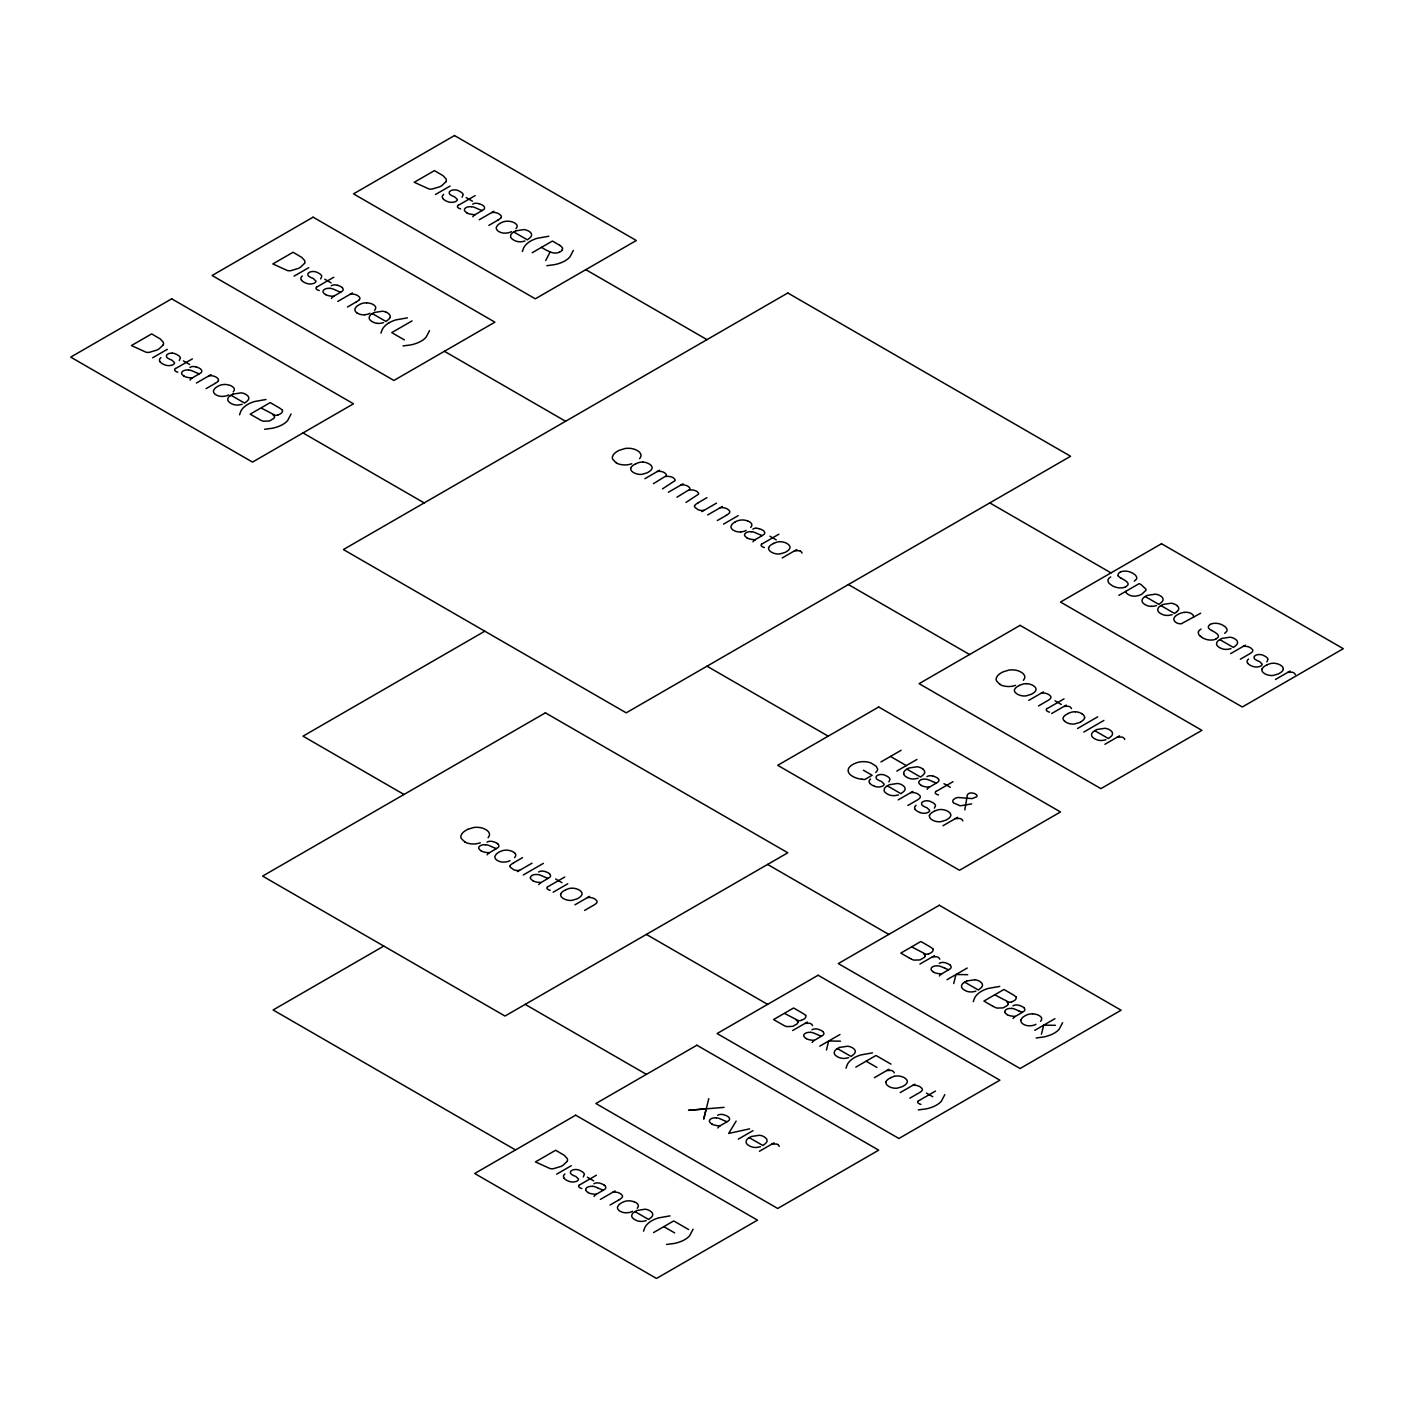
<?xml version="1.0" encoding="UTF-8"?>
<svg xmlns="http://www.w3.org/2000/svg" width="1414" height="1414" viewBox="0 0 1414 1414"><rect width="100%" height="100%" fill="white"/><g stroke="black" fill="none" stroke-linecap="round" stroke-linejoin="round"><path stroke-width="1.5" d="M1020.855 1020.042L1022.216 1017.833A18.789 10.852 0 0 1 1025.238 1015.694A12.85 7.406 0 0 1 1029.586 1014.068L1032.556 1013.82M964.843 809.869L967.353 794.774A7.689 4.436 0 0 1 968.908 793.466L969.244 793.307A2.987 1.732 0 0 1 970.411 792.989L972.355 793.024A6.999 4.048 0 0 1 975.625 794.102L976.721 795.022A3.694 2.121 0 0 1 976.986 795.764L976.968 796.029A4.366 2.528 0 0 1 976.667 796.771L972.143 798.61L957.914 797.478A7.07 4.083 0 0 0 955.493 798.185L953.443 799.617A5.939 3.429 0 0 0 952.842 800.819L952.877 801.703A8.166 4.719 0 0 0 953.478 802.887L960.177 805.803L971.665 803.912M239.532 414.797L240.893 411.032A28.333 16.367 0 0 1 247.857 404.316A26.778 15.466 0 0 1 254.644 401.505L266.009 399.508M380.932 333.156L382.293 329.391A28.333 16.367 0 0 1 389.257 322.675M522.332 251.533L523.693 247.768A28.333 16.367 0 0 1 530.657 241.034A26.778 15.466 0 0 1 537.444 238.241L548.809 236.244M643.529 1231.17L644.89 1227.405A28.333 16.367 0 0 1 651.854 1220.689A26.778 15.466 0 0 1 658.659 1217.878L670.006 1215.881M845.996 1068.171L847.357 1064.406A28.333 16.367 0 0 1 854.321 1057.672A26.778 15.466 0 0 1 861.126 1054.879L872.491 1052.882M973.256 1001.695L974.617 997.931A28.333 16.367 0 0 1 981.581 991.196A26.778 15.466 0 0 1 988.386 988.404L999.751 986.406M708.785 1098.607L703.712 1119.128L706.222 1108.823L688.547 1110.308L724.056 1107.374M826.448 1050.036L828.692 1040.987L840.464 1041.164M953.708 983.561L955.952 974.511L967.724 974.688M1041.446 1034.2L1043.691 1025.15L1055.445 1025.327M291.09 413.984L287.643 420.559A26.778 15.466 0 0 1 282.765 424.465A28.086 16.226 0 0 1 272.372 428.248L264.612 429.273M429.538 330.646L426.091 337.204A26.778 15.466 0 0 1 421.195 341.127A28.086 16.226 0 0 1 410.802 344.91L403.061 345.935M573.342 250.402L569.895 256.959A26.778 15.466 0 0 1 564.999 260.865A28.086 16.226 0 0 1 554.606 264.648L546.865 265.691M693.072 1229.19L689.625 1235.748A26.778 15.466 0 0 1 684.747 1239.671A28.086 16.226 0 0 1 674.354 1243.436L666.595 1244.479M944.817 1094.63L941.371 1101.206A26.778 15.466 0 0 1 936.475 1105.112A28.086 16.226 0 0 1 926.082 1108.894L918.34 1109.919M1062.603 1022.693L1059.157 1029.251A26.778 15.466 0 0 1 1054.261 1033.157A28.086 16.226 0 0 1 1043.868 1036.939L1036.126 1037.982M550.099 252.028L545.716 260.512M736.146 1121.09L728.67 1133.427L749.597 1128.867M179.278 360.517L180.391 357.936A7.901 4.56 0 0 0 179.207 356.134A12.532 7.229 0 0 0 177.227 354.79A15.13 8.731 0 0 0 174.505 353.553A5.267 3.04 0 0 0 172.667 353.2L172.261 353.164M320.678 278.894L321.791 276.296A7.901 4.56 0 0 0 320.607 274.493A12.532 7.229 0 0 0 318.627 273.149A15.13 8.731 0 0 0 315.905 271.912A5.267 3.04 0 0 0 314.067 271.559L313.661 271.523A6.84 3.959 0 0 0 312.388 271.541L311.575 271.629A4.737 2.74 0 0 0 309.843 272.107L308.429 272.973A3.853 2.227 0 0 0 307.969 273.627L307.863 274.829A5.974 3.447 0 0 0 308.853 276.349L311.221 277.692A12.249 7.07 0 0 1 313.36 278.576L315.888 281.033A3.429 1.98 0 0 1 315.693 281.934A5.497 3.164 0 0 1 313.802 283.383L311.345 283.931A8.077 4.666 0 0 1 309.79 283.967A6.787 3.924 0 0 1 307.28 283.595L306.325 283.277A13.168 7.6 0 0 1 301.394 280.149M462.078 197.253L463.191 194.655A7.901 4.56 0 0 0 462.007 192.852A12.532 7.229 0 0 0 460.027 191.526A15.13 8.731 0 0 0 457.305 190.271A5.267 3.04 0 0 0 455.467 189.918L455.061 189.9A6.84 3.959 0 0 0 453.788 189.9L452.975 189.989A4.737 2.74 0 0 0 451.243 190.466L449.829 191.332A3.853 2.227 0 0 0 449.369 191.986L449.263 193.188A5.974 3.447 0 0 0 450.253 194.708L452.621 196.069A12.249 7.07 0 0 1 454.76 196.935L457.288 199.392A3.429 1.98 0 0 1 457.093 200.293A5.497 3.164 0 0 1 455.202 201.76L452.745 202.308A8.077 4.666 0 0 1 451.19 202.343A6.787 3.924 0 0 1 448.68 201.955L447.725 201.654A13.168 7.6 0 0 1 442.794 198.526M583.275 1176.89L584.389 1174.309A7.901 4.56 0 0 0 583.204 1172.489A12.532 7.229 0 0 0 581.225 1171.163A15.13 8.731 0 0 0 578.52 1169.908A5.267 3.04 0 0 0 576.665 1169.555L576.258 1169.537A6.84 3.959 0 0 0 574.985 1169.537L574.172 1169.625A4.737 2.74 0 0 0 572.44 1170.103L571.026 1170.986A3.853 2.227 0 0 0 570.567 1171.623L570.478 1172.825A5.974 3.447 0 0 0 571.45 1174.345L573.819 1175.706A12.249 7.07 0 0 1 575.958 1176.572L578.485 1179.029A3.429 1.98 0 0 1 578.291 1179.93A5.497 3.164 0 0 1 576.399 1181.397L573.943 1181.945A8.077 4.666 0 0 1 572.387 1181.98A6.787 3.924 0 0 1 569.877 1181.591L568.923 1181.291A13.168 7.6 0 0 1 563.992 1178.162M888.911 781.889L890.025 779.308A7.901 4.56 0 0 0 888.84 777.488A12.532 7.229 0 0 0 886.861 776.162A15.13 8.731 0 0 0 884.139 774.925A5.267 3.04 0 0 0 882.301 774.572L881.894 774.536A6.84 3.959 0 0 0 880.622 774.536L879.808 774.625A4.737 2.74 0 0 0 878.076 775.102L876.662 775.986A3.853 2.227 0 0 0 876.203 776.622L876.114 777.824A5.974 3.447 0 0 0 877.087 779.344L879.455 780.705A12.249 7.07 0 0 1 881.594 781.571L884.121 784.028A3.429 1.98 0 0 1 883.927 784.929A5.497 3.164 0 0 1 882.036 786.396L879.579 786.944A8.077 4.666 0 0 1 878.023 786.979A6.787 3.924 0 0 1 875.513 786.591L874.559 786.29M934.424 808.172L935.538 805.573A7.901 4.56 0 0 0 934.354 803.771A12.532 7.229 0 0 0 932.374 802.427A15.13 8.731 0 0 0 929.652 801.19A5.267 3.04 0 0 0 927.814 800.837L927.407 800.819A6.84 3.959 0 0 0 926.135 800.819L925.322 800.907A4.737 2.74 0 0 0 923.589 801.385L922.175 802.251A3.853 2.227 0 0 0 921.716 802.905L921.61 804.106A5.974 3.447 0 0 0 922.6 805.627L924.968 806.987A12.249 7.07 0 0 1 927.107 807.854L929.634 810.31A3.429 1.98 0 0 1 929.44 811.212A5.497 3.164 0 0 1 927.549 812.661L925.092 813.209A8.077 4.666 0 0 1 923.536 813.244A6.787 3.924 0 0 1 921.027 812.873L920.072 812.555M1266.891 661.911L1268.022 659.313A7.901 4.56 0 0 0 1266.82 657.51A12.532 7.229 0 0 0 1264.841 656.167A15.13 8.731 0 0 0 1262.136 654.929A5.267 3.04 0 0 0 1260.281 654.576L1259.874 654.558A6.84 3.959 0 0 0 1258.601 654.558L1257.788 654.647A4.737 2.74 0 0 0 1256.056 655.124L1254.66 655.99A3.853 2.227 0 0 0 1254.183 656.644L1254.094 657.846A5.974 3.447 0 0 0 1255.066 659.366L1257.453 660.727A12.249 7.07 0 0 1 1259.574 661.593L1262.101 664.05A3.429 1.98 0 0 1 1261.907 664.951A5.497 3.164 0 0 1 1260.015 666.418L1257.559 666.966A8.077 4.666 0 0 1 1256.021 667.001A6.787 3.924 0 0 1 1253.493 666.613L1252.557 666.312A13.168 7.6 0 0 1 1247.608 663.184M653.445 483.659L666.312 475.74A4.808 2.775 0 0 0 666.171 474.291L665.004 473.089A10.252 5.921 0 0 0 663.908 472.417L663.148 472.064A6.876 3.977 0 0 0 658.411 471.339L657.457 471.445M676.952 497.215L689.802 489.315A4.808 2.775 0 0 0 689.661 487.848L688.494 486.663A10.252 5.921 0 0 0 687.398 485.992L686.638 485.638A6.876 3.977 0 0 0 681.902 484.914L680.947 485.002M217.95 381.267L218.463 380.384A4.949 2.863 0 0 0 218.216 378.97L216.713 377.52A12.355 7.141 0 0 0 215.653 376.902L214.857 376.531A7.424 4.295 0 0 0 209.944 375.717L208.936 375.806M359.35 299.627L359.863 298.761A4.949 2.863 0 0 0 359.616 297.329L358.113 295.88A12.355 7.141 0 0 0 357.053 295.261L356.257 294.89A7.424 4.295 0 0 0 351.344 294.077L350.336 294.165M500.75 217.986L501.263 217.12A4.949 2.863 0 0 0 501.016 215.688L499.513 214.256A12.355 7.141 0 0 0 498.453 213.62L497.657 213.249A7.424 4.295 0 0 0 492.744 212.436L491.736 212.524M160.896 357.618L159.976 358.661A4.649 2.687 0 0 0 159.605 359.297L159.464 360.057A6.982 4.03 0 0 0 160.118 361.754M443.696 194.337L442.776 195.397A4.649 2.687 0 0 0 442.405 196.033L442.264 196.793A6.982 4.03 0 0 0 442.918 198.49M870.547 778.99L869.61 780.033A4.649 2.687 0 0 0 869.239 780.669L869.097 781.429A6.982 4.03 0 0 0 869.751 783.126M916.06 805.255L915.123 806.316A4.649 2.687 0 0 0 914.752 806.934L914.611 807.712A6.982 4.03 0 0 0 915.265 809.409M1248.527 658.995L1247.714 659.914A4.649 2.687 0 0 0 1247.219 660.692L1247.077 661.452A6.982 4.03 0 0 0 1247.731 663.148M302.296 275.977L301.376 277.02A4.649 2.687 0 0 0 301.005 277.657L300.864 278.417A6.982 4.03 0 0 0 301.518 280.113M564.911 1173.974L564.098 1174.893A4.649 2.687 0 0 0 563.603 1175.67L563.461 1176.43A6.982 4.03 0 0 0 564.115 1178.127M639.588 458.719C644.819 452.78 634.515 448.256 629.566 448.362A11.489 6.628 0 0 0 625.2 448.485L619.297 450.288A20.114 11.612 0 0 0 613.252 454.884L612.386 456.969A10.534 6.08 0 0 0 612.863 459.462L615.143 461.83A18.877 10.905 0 0 0 616.557 462.749M488.077 837.742C493.309 831.803 483.022 827.296 478.073 827.384A11.489 6.628 0 0 0 473.708 827.508L467.804 829.311M1023.383 680.311C1028.614 674.354 1018.327 669.847 1013.378 669.953A11.489 6.628 0 0 0 1008.995 670.059L1003.092 671.862A20.114 11.612 0 0 0 997.047 676.458L996.181 678.561A10.534 6.08 0 0 0 996.658 681.053L998.938 683.422A18.877 10.905 0 0 0 1000.37 684.341M875.743 772.504L877.157 770.807A6.946 4.012 0 0 0 877.387 770.365A8.431 4.861 0 0 0 877.599 768.969L876.044 766.123L871.201 763.118A13.044 7.53 0 0 0 865.456 761.722A12.09 6.982 0 0 0 858.369 762.27A23.119 13.345 0 0 0 856.849 762.676L856.23 762.888A10.322 5.956 0 0 0 855.717 763.083A26.159 15.112 0 0 0 853.649 764.037A15.89 9.173 0 0 0 848.524 768.615A13.451 7.759 0 0 0 850.503 774.872A28.174 16.261 0 0 0 852.359 776.162A13.044 7.53 0 0 0 854.392 777.258A30.154 17.41 0 0 0 856.566 778.107A16.137 9.315 0 0 0 861.78 779.202M1134.328 581.172L1136.237 579.351A5.161 2.987 0 0 0 1136.591 578.697A7.211 4.154 0 0 0 1136.644 577.283A10.64 6.133 0 0 0 1135.796 575.675A12.249 7.07 0 0 0 1134.876 574.65L1134.541 574.42A33.353 19.248 0 0 0 1133.604 573.784L1132.897 573.342A12.956 7.477 0 0 0 1128.284 571.468A9.05 5.232 0 0 0 1124.961 571.132A6.964 4.012 0 0 0 1120.012 572.228M1224.665 633.331L1226.574 631.51A5.161 2.987 0 0 0 1226.91 630.856A7.211 4.154 0 0 0 1226.981 629.442A10.64 6.133 0 0 0 1226.132 627.816A12.249 7.07 0 0 0 1225.196 626.809L1224.878 626.561A33.353 19.248 0 0 0 1223.941 625.942L1223.234 625.483A12.956 7.477 0 0 0 1218.621 623.627A9.05 5.232 0 0 0 1215.298 623.291A6.964 4.012 0 0 0 1210.349 624.369M228.573 394.913L227.106 395.637A5.267 3.04 0 0 1 226.187 395.902A15.36 8.855 0 0 1 223.306 396.344A7.512 4.33 0 0 1 217.544 395.549A13.857 8.007 0 0 1 215.299 394.382L214.168 393.233A10.358 5.974 0 0 1 213.479 390.653L214.857 388.443A18.789 10.852 0 0 1 217.88 386.305A12.85 7.406 0 0 1 222.228 384.661L225.197 384.414A13.486 7.777 0 0 1 229.969 385.35A9.739 5.621 0 0 1 233.593 387.683A5.833 3.376 0 0 1 234.335 389.186A8.997 5.196 0 0 1 234.052 390.582A15.254 8.802 0 0 1 233.186 391.89M369.973 313.272L368.506 313.996A5.267 3.04 0 0 1 367.587 314.279A15.36 8.855 0 0 1 364.706 314.721M511.373 231.631L509.906 232.356A5.267 3.04 0 0 1 508.987 232.638A15.36 8.855 0 0 1 506.106 233.08A7.512 4.33 0 0 1 500.344 232.285A13.857 8.007 0 0 1 498.099 231.101L496.968 229.952A10.358 5.974 0 0 1 496.279 227.371L497.657 225.162A18.789 10.852 0 0 1 500.68 223.023A12.85 7.406 0 0 1 505.028 221.397L507.997 221.15A13.486 7.777 0 0 1 512.769 222.086A9.739 5.621 0 0 1 516.393 224.419A5.833 3.376 0 0 1 517.135 225.922A8.997 5.196 0 0 1 516.852 227.3A15.254 8.802 0 0 1 515.986 228.626M746.079 530.409L744.612 531.134A5.267 3.04 0 0 1 743.693 531.417A15.36 8.855 0 0 1 740.812 531.858M509.977 860.596L508.51 861.32A5.267 3.04 0 0 1 507.591 861.603A15.36 8.855 0 0 1 504.71 862.045A7.512 4.33 0 0 1 498.948 861.25A13.857 8.007 0 0 1 496.703 860.066L495.572 858.917A10.358 5.974 0 0 1 494.882 856.336L496.261 854.127A18.789 10.852 0 0 1 499.283 851.988A12.85 7.406 0 0 1 503.631 850.362L506.601 850.097A13.486 7.777 0 0 1 511.373 851.051A9.739 5.621 0 0 1 514.996 853.367M632.571 1211.268L631.104 1211.992A5.267 3.04 0 0 1 630.184 1212.275A15.36 8.855 0 0 1 627.303 1212.717A7.512 4.33 0 0 1 621.559 1211.922A13.857 8.007 0 0 1 619.297 1210.737L618.165 1209.589A10.358 5.974 0 0 1 617.476 1207.026L618.855 1204.816A18.789 10.852 0 0 1 621.877 1202.66A12.85 7.406 0 0 1 626.225 1201.034L629.195 1200.786A13.486 7.777 0 0 1 633.967 1201.723M1035.932 1024.302L1034.465 1025.026A5.267 3.04 0 0 1 1033.546 1025.309A15.36 8.855 0 0 1 1030.665 1025.751A7.512 4.33 0 0 1 1024.903 1024.956A13.857 8.007 0 0 1 1022.658 1023.771L1021.527 1022.622A10.358 5.974 0 0 1 1020.837 1020.042M192.304 377.909L199.498 373.72A15.854 9.156 0 0 0 200.912 372.801A5.161 2.987 0 0 0 201.601 370.344L200.894 369.284A6.54 3.782 0 0 0 200.099 368.665L200.028 368.612A14.122 8.148 0 0 0 196.104 366.915M475.104 214.628L482.298 210.456M755.253 539.635L762.429 535.464A15.854 9.156 0 0 0 763.843 534.527A5.161 2.987 0 0 0 764.55 532.088L763.843 531.01A6.54 3.782 0 0 0 763.03 530.409L762.959 530.338A14.122 8.148 0 0 0 759.035 528.659M487.141 854.834A10.322 5.956 0 0 1 489.474 852.677L496.597 848.488A15.854 9.156 0 0 0 498.011 847.552A5.161 2.987 0 0 0 498.7 845.095L497.993 843.999M927.089 789.295A10.322 5.956 0 0 1 929.44 787.138L936.563 782.949A15.854 9.156 0 0 0 937.977 782.013A5.161 2.987 0 0 0 938.666 779.556M812.131 1042.454A10.322 5.956 0 0 1 814.464 1040.315L821.587 1036.109A15.854 9.156 0 0 0 823.001 1035.189A5.161 2.987 0 0 0 823.708 1032.733L823.001 1031.672M939.391 975.978A10.322 5.956 0 0 1 941.724 973.839L948.847 969.633A15.854 9.156 0 0 0 950.261 968.714A5.161 2.987 0 0 0 950.968 966.257L950.243 965.161M596.319 1194.264L603.495 1190.093M711.878 1124.165A12.832 7.406 0 0 0 719.973 1125.809L727.291 1121.62A15.854 9.156 0 0 0 728.705 1120.683A5.161 2.987 0 0 0 729.394 1118.227L728.687 1117.166A6.54 3.782 0 0 0 727.874 1116.547L727.803 1116.494A14.122 8.148 0 0 0 723.897 1114.815A5.744 3.323 0 0 0 720.787 1114.409A4.313 2.492 0 0 0 717.693 1115.31M1013.078 1018.54A10.322 5.956 0 0 1 1015.429 1016.383L1022.552 1012.194A15.854 9.156 0 0 0 1023.966 1011.257A5.161 2.987 0 0 0 1024.655 1008.801L1023.93 1007.687M538.769 884.634A10.322 5.956 0 0 1 541.102 882.495L548.243 878.288A15.854 9.156 0 0 0 549.657 877.369A5.161 2.987 0 0 0 550.346 874.913L549.622 873.817M1022.198 1012.406L1022.375 1012.3A32.222 18.612 0 0 1 1018.646 1010.78M152.659 357.795L167.294 349.346M294.059 276.154L308.694 267.706M435.459 194.513L450.094 186.065M175.619 368.541L192.392 358.873M317.019 286.918L333.792 277.232M458.419 205.277L475.192 195.592M196.387 383.053L211.04 374.586M337.787 301.412L352.44 292.963M479.187 219.771L493.839 211.322M206.073 388.638L215.087 383.441M347.473 306.997L356.487 301.801M488.873 225.374L497.887 220.16M412.022 320.907L391.749 332.608L404.369 339.908M532.212 252.717L552.414 241.052L559.697 245.311M644.872 478.71L659.56 470.226M662.494 488.873L675.026 480.636A4.737 2.74 0 0 0 674.991 479.611L673.912 478.268A9.81 5.674 0 0 0 672.569 477.419A7.176 4.154 0 0 0 668.398 476.377L665.853 476.483M668.362 492.266L683.05 483.782M685.984 502.43L698.534 494.193A4.737 2.74 0 0 0 698.498 493.168L697.402 491.842A9.81 5.674 0 0 0 696.077 490.994A7.176 4.154 0 0 0 691.888 489.951L689.36 490.057M697.915 502.889L706.982 497.657M484.808 631.192L303.003 736.164L403.997 794.474M701.874 511.603L716.509 503.154M707.654 514.961L722.307 506.495M717.34 520.546L726.354 515.35M723.526 524.117L738.161 515.65M762.111 543.895L778.884 534.209M782.172 557.964L796.807 549.516M513.459 862.894L522.526 857.644M383.795 946.072L273.114 1009.985L515.509 1149.936M517.418 871.607L532.053 863.159M523.321 874.966L543.436 863.335M547.925 886.719L564.699 877.034M553.139 892.234L567.792 883.785M574.932 904.819L589.567 896.37M1118.828 595.382L1139.065 583.682A8.944 5.161 0 0 1 1141.098 584.618L1145.976 589.196A6.805 3.924 0 0 1 1145.87 590.363L1141.911 594.092A11.347 6.557 0 0 1 1134.894 596.178A7.954 4.596 0 0 1 1129.291 595.047L1128.549 594.64A12.867 7.424 0 0 1 1127.312 593.827L1127.064 593.615A6.77 3.906 0 0 1 1125.738 591.352M584.618 910.404L593.615 905.207A15.094 8.714 0 0 0 596.549 903.051L596.991 902.15A4.949 2.863 0 0 0 596.761 900.736L595.241 899.286A12.355 7.141 0 0 0 594.198 898.668L593.403 898.297A7.424 4.295 0 0 0 588.471 897.483L587.482 897.572M880.94 761.952L901.142 750.286M896.794 771.09L916.997 759.424M1028.791 700.354L1043.444 691.906M1038.477 705.957L1047.491 700.743A15.094 8.714 0 0 0 1050.408 698.604L1050.867 697.703A4.949 2.863 0 0 0 1050.62 696.271L1049.117 694.84A12.355 7.141 0 0 0 1048.057 694.203L1047.279 693.85A7.424 4.295 0 0 0 1042.348 693.037L1041.34 693.107M1200.663 613.216L1181.256 623.786A5.727 3.305 0 0 1 1177.137 623.097L1176.519 622.761A8.731 5.037 0 0 1 1173.867 618.696A11.312 6.54 0 0 1 1177.402 614.772A14.37 8.307 0 0 1 1184.084 612.333M1047.297 708.538L1064.053 698.852M898.173 799.882L912.825 791.433M1051.627 713.54L1066.28 705.091M907.859 805.467L916.873 800.271A15.094 8.714 0 0 0 919.789 798.115L920.231 797.231A4.949 2.863 0 0 0 920.001 795.799L918.481 794.35A12.355 7.141 0 0 0 917.439 793.731L916.643 793.36A7.424 4.295 0 0 0 911.73 792.547L910.722 792.635M936.245 791.363L953.018 781.695M1077.574 728.475L1097.688 716.845M1083.813 732.063L1103.91 720.433M1230.64 653.622L1245.292 645.173M942.961 825.741L957.614 817.292M1240.325 659.207L1249.34 654.01A15.094 8.714 0 0 0 1252.256 651.854L1252.716 650.97A4.949 2.863 0 0 0 1252.468 649.539L1250.966 648.107A12.355 7.141 0 0 0 1249.905 647.471L1249.128 647.099A7.424 4.295 0 0 0 1244.196 646.286L1243.189 646.375M1104.9 744.294L1119.552 735.846M1275.428 679.48L1290.081 671.031M792.671 1030.523L807.306 1022.075M919.931 964.048L934.566 955.599M556.656 1174.168L571.291 1165.702M579.616 1184.914L596.39 1175.228M819.767 1046.166L839.969 1034.518M947.026 979.69L967.229 968.042M600.384 1199.408L615.037 1190.959M610.07 1205.011L619.085 1199.797M855.806 1067.146L875.991 1055.48L890.961 1064.123M738.355 1139.118L752.99 1130.652M874.365 1077.698L888.999 1069.231M759.406 1151.279L774.059 1142.812M653.533 1232.584L673.718 1220.936L688.689 1229.579M900.188 1092.598L914.823 1084.149M909.874 1098.183L918.87 1092.987A15.094 8.714 0 0 0 921.804 1090.83L922.246 1089.947A4.949 2.863 0 0 0 921.999 1088.515L920.496 1087.083A12.355 7.141 0 0 0 919.454 1086.447L918.658 1086.076A7.424 4.295 0 0 0 913.727 1085.263L912.737 1085.351M1034.765 1030.346L1054.95 1018.681M918.676 1100.764L935.449 1091.095M515.774 230.818L523.958 229.581A8.873 5.126 0 0 1 527.245 230.429A11.489 6.628 0 0 1 529.879 231.949A8.431 4.861 0 0 1 531.381 235.961A11.065 6.398 0 0 1 529.861 237.852A34.113 19.69 0 0 1 527.351 239.814L513.812 232.002M374.374 312.459L382.558 311.221A8.873 5.126 0 0 1 385.845 312.07M232.974 394.099L241.158 392.862A8.873 5.126 0 0 1 244.445 393.711A11.489 6.628 0 0 1 247.079 395.231A8.431 4.861 0 0 1 248.581 399.243A11.065 6.398 0 0 1 247.061 401.134A34.113 19.69 0 0 1 244.551 403.078L231.012 395.266M966.716 980.98L974.882 979.743M839.456 1047.456L847.622 1046.219A8.873 5.126 0 0 1 850.928 1047.067A11.489 6.628 0 0 1 853.561 1048.587A8.431 4.861 0 0 1 855.063 1052.599A11.065 6.398 0 0 1 853.543 1054.491A34.113 19.69 0 0 1 851.016 1056.452L837.495 1048.64M635.593 463.757L639.199 462.466A8.413 4.861 0 0 1 642.857 462.131M773.476 543.383L777.081 542.075A8.413 4.861 0 0 1 780.758 541.739A10.163 5.868 0 0 1 787.686 543.966A9.032 5.214 0 0 1 790.019 547.642A11.418 6.593 0 0 1 786.325 551.672A19.655 11.347 0 0 1 785.124 552.397L779.98 553.917A8.13 4.684 0 0 1 776.763 553.917L776.109 553.811A10.358 5.974 0 0 1 771.691 552.291A13.274 7.653 0 0 1 770.913 551.796L770.241 551.301A8.537 4.931 0 0 1 768.686 547.766M565.529 889.813L569.135 888.505A8.413 4.861 0 0 1 572.794 888.186A10.163 5.868 0 0 1 579.722 890.396A9.032 5.214 0 0 1 582.073 894.072A11.418 6.593 0 0 1 578.361 898.102A19.655 11.347 0 0 1 577.159 898.827L572.016 900.365A8.13 4.684 0 0 1 568.799 900.347L568.163 900.241A10.358 5.974 0 0 1 563.744 898.721A13.274 7.653 0 0 1 562.949 898.226L562.277 897.731A8.537 4.931 0 0 1 560.739 894.196M1019.388 685.348L1022.994 684.058A8.413 4.861 0 0 1 1026.652 683.722M1068.047 713.434L1071.653 712.143A8.413 4.861 0 0 1 1075.312 711.808M934.283 811.141L937.889 809.851A8.413 4.861 0 0 1 941.547 809.515A10.163 5.868 0 0 1 948.476 811.742A9.032 5.214 0 0 1 950.827 815.418A11.418 6.593 0 0 1 947.115 819.431A19.655 11.347 0 0 1 945.913 820.173L940.77 821.693A8.13 4.684 0 0 1 937.553 821.675L936.916 821.587A10.358 5.974 0 0 1 932.498 820.067A13.274 7.653 0 0 1 931.702 819.572L931.048 819.077A8.537 4.931 0 0 1 929.493 815.542M1266.75 664.898L1270.355 663.59A8.413 4.861 0 0 1 1274.014 663.254A10.163 5.868 0 0 1 1280.943 665.481A9.032 5.214 0 0 1 1283.293 669.158M890.785 1077.592L894.39 1076.301M794.597 550.824L799.016 550.7A3.464 1.997 0 0 1 800.342 551.177M1064.07 706.399L1068.471 706.275A3.464 1.997 0 0 1 1069.797 706.753A6.999 4.03 0 0 1 1071.494 708.679M1287.871 672.339L1292.29 672.216A3.464 1.997 0 0 1 1293.598 672.693A6.999 4.03 0 0 1 1295.295 674.619M1117.343 737.154L1121.744 737.03A3.464 1.997 0 0 1 1123.07 737.507A6.999 4.03 0 0 1 1124.766 739.434M955.404 818.6L959.806 818.476A3.464 1.997 0 0 1 961.131 818.953A6.999 4.03 0 0 1 962.828 820.88M932.374 956.907L936.775 956.783A3.464 1.997 0 0 1 938.101 957.26A6.999 4.03 0 0 1 939.797 959.187M805.114 1023.383L809.515 1023.259A3.464 1.997 0 0 1 810.841 1023.736A6.999 4.03 0 0 1 812.537 1025.663M886.808 1070.539L891.209 1070.433A3.464 1.997 0 0 1 892.534 1070.893A6.999 4.03 0 0 1 894.231 1072.837M771.85 1144.12L776.251 1144.014A3.464 1.997 0 0 1 777.576 1144.474M704.031 510.366L702.564 510.489A6.858 3.959 0 0 1 698.18 509.747L694.875 507.361A4.896 2.828 0 0 1 694.61 505.947M519.557 870.37L518.107 870.494A6.858 3.959 0 0 1 513.724 869.751L510.401 867.348A4.896 2.828 0 0 1 510.154 865.951M1184.137 612.421L1185.162 612.315A7.211 4.154 0 0 1 1189.81 612.916L1190.641 613.269A9.792 5.656 0 0 1 1191.737 613.87A7.706 4.454 0 0 1 1193.593 617.282M720.203 507.714L721.211 507.626A7.424 4.295 0 0 1 726.142 508.421L726.92 508.81A12.355 7.141 0 0 1 727.98 509.429L729.483 510.878A4.949 2.863 0 0 1 729.73 512.292L729.217 513.176A15.094 8.714 0 0 1 726.301 515.315M612.934 1192.161L613.941 1192.09A7.424 4.295 0 0 1 618.872 1192.886L619.65 1193.257A12.355 7.141 0 0 1 620.711 1193.893L622.213 1195.325A4.949 2.863 0 0 1 622.46 1196.757L621.948 1197.623A15.094 8.714 0 0 1 619.032 1199.779M407.409 317.867L396.044 319.864A26.778 15.466 0 0 0 389.274 322.692M1151.862 606.359L1150.059 606.288A7.671 4.419 0 0 1 1147.761 605.793L1146.454 605.298A14.582 8.413 0 0 1 1143.502 603.478A7.989 4.613 0 0 1 1142.105 601.197A9.739 5.621 0 0 1 1144.58 596.92A49.048 28.315 0 0 1 1147.249 595.4L1155.415 594.163A8.873 5.126 0 0 1 1158.72 595.011A11.489 6.628 0 0 1 1161.354 596.531A8.431 4.861 0 0 1 1162.856 600.543A11.065 6.398 0 0 1 1161.336 602.435A34.113 19.69 0 0 1 1158.808 604.379L1145.287 596.567M864.82 779.503L872.173 775.279L863.406 770.223M366.597 302.773L363.645 303.038A12.85 7.406 0 0 0 359.297 304.664A18.789 10.852 0 0 0 356.24 306.803L354.896 309.012A10.358 5.974 0 0 0 355.568 311.593L356.717 312.741M864.361 779.468L863.742 779.414A32.275 18.629 0 0 1 862.399 779.291L861.762 779.22M377.185 323.346L379.005 323.417A6.239 3.606 0 0 0 380.631 323.258A38.072 21.97 0 0 0 383.583 322.657M932.621 781.571L929.528 780.21A18.258 10.552 0 0 0 928.379 779.75A7.724 4.454 0 0 0 925.657 779.149A5.709 3.288 0 0 0 918.764 782.614A8.29 4.79 0 0 0 921.38 785.353M944.906 968.254L941.812 966.893A18.258 10.552 0 0 0 940.664 966.451A7.724 4.454 0 0 0 937.942 965.85A5.709 3.288 0 0 0 931.048 969.297A8.29 4.79 0 0 0 933.664 972.054M1018.61 1010.816L1015.517 1009.455A18.258 10.552 0 0 0 1014.368 1008.995A7.724 4.454 0 0 0 1011.646 1008.394M547.996 878.377A32.222 18.612 0 0 1 544.337 876.892L541.368 875.62A18.258 10.552 0 0 0 540.06 875.107A7.724 4.454 0 0 0 537.338 874.506A5.709 3.288 0 0 0 530.427 877.97M597.556 1187.831L596.62 1187.424A18.258 10.552 0 0 0 595.312 1186.894A7.724 4.454 0 0 0 592.59 1186.293M597.769 1187.919L599.554 1188.714A32.222 18.612 0 0 0 603.248 1190.164M911.535 959.187L909.343 958.02M992.434 1005.99L994.625 1007.175A10.852 6.275 0 0 0 997.224 1008.094L1003.092 1007.899L1007.457 1005.389A6.787 3.924 0 0 0 1008.182 1003.852M466.16 197.589L472.488 201.23M585.803 269.667L707 339.643M989.8 502.907L1110.997 572.882M541.456 247.379L545.769 249.871A27.697 15.978 0 0 0 548.508 251.232L548.809 251.374A37.913 21.882 0 0 0 550.364 252.028A17.781 10.269 0 0 0 552.627 252.752L555.03 253.106A8.13 4.684 0 0 0 557.151 252.894A8.413 4.861 0 0 0 559.343 252.222M1161 605.634L1174.521 613.446A34.113 19.69 0 0 0 1177.067 611.502M1219.84 639.623L1233.379 647.435A34.113 19.69 0 0 0 1235.907 645.491A11.065 6.398 0 0 0 1237.374 643.582A8.431 4.861 0 0 0 1235.854 639.605A11.489 6.628 0 0 0 1233.273 638.05A8.873 5.126 0 0 0 1229.968 637.201L1221.802 638.439A49.048 28.315 0 0 0 1219.168 639.994A9.739 5.621 0 0 0 1216.606 644.254A7.989 4.613 0 0 0 1218.055 646.516A14.582 8.413 0 0 0 1221.007 648.337L1222.315 648.832A7.671 4.419 0 0 0 1224.612 649.326L1226.415 649.397A6.239 3.606 0 0 0 1228.059 649.238A38.072 21.97 0 0 0 1231.011 648.637M324.76 279.23L331.088 282.871M769.87 536.206L776.18 539.848M1055.038 700.831L1061.348 704.49M444.403 351.291L565.6 421.266M848.4 584.548L969.597 654.523M372.412 313.625L385.951 321.455A34.113 19.69 0 0 0 388.479 319.511A11.065 6.398 0 0 0 389.964 317.602M1094.825 730.702L1108.346 738.515A34.113 19.69 0 0 0 1110.891 736.57A11.065 6.398 0 0 0 1112.358 734.661A8.431 4.861 0 0 0 1110.821 730.684A11.489 6.628 0 0 0 1108.258 729.147A8.873 5.126 0 0 0 1104.953 728.298L1096.787 729.536A49.048 28.315 0 0 0 1094.153 731.091A9.739 5.621 0 0 0 1091.573 735.333A7.989 4.613 0 0 0 1093.04 737.613A14.582 8.413 0 0 0 1095.974 739.416L1097.299 739.929A7.671 4.419 0 0 0 1099.597 740.423L1101.4 740.494A6.239 3.606 0 0 0 1103.026 740.335A38.072 21.97 0 0 0 1105.978 739.734M944.004 783.674L950.314 787.315M890.484 756.437L906.321 765.593M906.957 769.181L920.479 777.011A34.113 19.69 0 0 0 923.024 775.066A11.065 6.398 0 0 0 924.491 773.158M183.36 360.853L189.688 364.512M261.466 408.169L275.058 415.256A4.295 2.474 0 0 0 277.939 415.044M303.003 432.931L424.2 502.907M707 666.188L828.197 736.164M887.373 785.866L900.895 793.678A34.113 19.69 0 0 0 903.44 791.734A11.065 6.398 0 0 0 904.907 789.843A8.431 4.861 0 0 0 903.369 785.866A11.489 6.628 0 0 0 900.806 784.31A8.873 5.126 0 0 0 897.501 783.462L889.335 784.699A49.048 28.315 0 0 0 886.702 786.255A9.739 5.621 0 0 0 884.121 790.514A7.989 4.613 0 0 0 885.588 792.777A14.582 8.413 0 0 0 888.522 794.58L889.848 795.092A7.671 4.419 0 0 0 892.146 795.587L893.948 795.658A6.239 3.606 0 0 0 895.575 795.499A38.072 21.97 0 0 0 898.526 794.898M912.118 947.097L925.693 954.167A4.295 2.474 0 0 0 928.574 953.955M995.209 995.067L1008.801 1002.137A4.295 2.474 0 0 0 1011.664 1001.925M767.608 864.449L888.805 934.424M964.755 982.164L978.276 989.977A34.113 19.69 0 0 0 980.821 988.033A11.065 6.398 0 0 0 982.288 986.124A8.431 4.861 0 0 0 980.75 982.147A11.489 6.628 0 0 0 978.188 980.591A8.873 5.126 0 0 0 974.882 979.743M909.131 957.897L900.806 953.089L920.85 941.512L929.422 946.443A32.822 18.948 0 0 1 932.197 948.299L932.657 948.812M992.221 1005.867L983.897 1001.059L1003.958 989.482L1012.512 994.431A32.822 18.948 0 0 1 1015.287 996.269L1015.747 996.782M555.667 879.031L561.977 882.672M926.417 1093.075L932.727 1096.716M784.858 1013.573L798.433 1020.643A4.295 2.474 0 0 0 801.314 1020.431M866.075 1061.172L876.945 1067.446M646.392 934.424L767.608 1004.382M525.195 1004.382L646.392 1074.357M749.332 1137.687L762.853 1145.499A34.113 19.69 0 0 0 765.398 1143.555A11.065 6.398 0 0 0 766.865 1141.646A8.431 4.861 0 0 0 765.327 1137.669A11.489 6.628 0 0 0 762.765 1136.114A8.873 5.126 0 0 0 759.459 1135.265L751.294 1136.503A49.048 28.315 0 0 0 748.66 1138.058M587.376 1177.226L593.686 1180.867M663.802 1226.627L674.672 1232.902M635.027 1211.639L648.549 1219.451A34.113 19.69 0 0 0 651.094 1217.507A11.065 6.398 0 0 0 652.561 1215.598A8.431 4.861 0 0 0 651.023 1211.621A11.489 6.628 0 0 0 648.46 1210.066A8.873 5.126 0 0 0 645.155 1209.217L636.989 1210.455A49.048 28.315 0 0 0 634.356 1212.01A9.739 5.621 0 0 0 631.775 1216.27A7.989 4.613 0 0 0 633.225 1218.532A14.582 8.413 0 0 0 636.176 1220.353L637.502 1220.865A7.671 4.419 0 0 0 639.8 1221.342L641.603 1221.431A6.239 3.606 0 0 0 643.229 1221.272A38.072 21.97 0 0 0 646.18 1220.653M603.937 1184.932L604.114 1185.02A6.54 3.782 0 0 1 604.768 1185.462M1202.024 637.449L1200.345 636.194M1064.813 721.37L1065.467 721.865A13.274 7.653 0 0 0 1066.262 722.36A10.358 5.974 0 0 0 1070.681 723.88L1071.317 723.968A8.13 4.684 0 0 0 1074.534 723.986L1079.677 722.466A19.655 11.347 0 0 0 1080.968 721.776M805.397 1015.287L804.902 1014.792A32.822 18.948 0 0 0 802.127 1012.937L793.59 1007.988L773.546 1019.565L784.275 1025.663A10.852 6.275 0 0 0 786.873 1026.599L792.741 1026.387L797.089 1023.895A6.787 3.924 0 0 0 797.832 1022.34M282.005 409.901L281.527 409.406A32.822 18.948 0 0 0 278.752 407.55L270.215 402.601L250.172 414.161L260.901 420.276A10.852 6.275 0 0 0 263.481 421.195L269.367 421.001L273.715 418.509A6.787 3.924 0 0 0 274.457 416.953M342.276 287.608L342.983 288.703A5.161 2.987 0 0 1 342.312 291.16A15.854 9.156 0 0 1 340.88 292.079L333.704 296.268A12.832 7.406 0 0 1 325.503 294.642M604.909 1185.639L605.581 1186.717A5.161 2.987 0 0 1 604.909 1189.156A15.854 9.156 0 0 1 603.478 1190.075M938.649 779.574L937.959 778.46A6.54 3.782 0 0 0 937.164 777.877L937.005 777.771A14.122 8.148 0 0 0 933.169 776.145M631.758 463.757A12.585 7.264 0 0 1 616.221 462.961M630.644 468.122A13.097 7.565 0 0 1 635.734 463.88M642.875 462.06A10.163 5.868 0 0 1 649.786 464.358A9.032 5.214 0 0 1 652.137 468.034A11.418 6.593 0 0 1 648.425 472.046A19.655 11.347 0 0 1 647.223 472.789L642.08 474.309A8.13 4.684 0 0 1 638.863 474.291L638.227 474.203A10.358 5.974 0 0 1 633.808 472.683A13.274 7.653 0 0 1 633.03 472.188L632.358 471.693A8.537 4.931 0 0 1 630.803 468.158M694.398 505.894A11.577 6.681 0 0 1 698.039 502.977M750.693 527.404A15.254 8.802 0 0 0 751.559 526.079A8.997 5.196 0 0 0 751.824 524.7A5.833 3.376 0 0 0 751.134 523.18A9.739 5.621 0 0 0 747.493 520.847M747.476 520.865A13.486 7.777 0 0 0 742.703 519.945L739.752 520.193A12.85 7.406 0 0 0 735.404 521.801M735.386 521.801A18.789 10.852 0 0 0 732.346 523.94L731.003 526.149A10.358 5.974 0 0 0 731.674 528.73L732.823 529.879A13.857 8.007 0 0 0 735.068 531.045A7.512 4.33 0 0 0 740.83 531.911M752.973 541.809A10.322 5.956 0 0 1 755.306 539.671M755.942 528.253A5.744 3.323 0 0 1 758.982 528.712M752.849 529.154A4.313 2.492 0 0 1 755.942 528.235M755.129 539.671A12.832 7.406 0 0 1 747.034 538.027M747.246 537.868A8.29 4.79 0 0 1 744.524 535.146A5.709 3.288 0 0 1 751.506 531.752M751.523 531.664A7.724 4.454 0 0 1 754.245 532.283A18.258 10.552 0 0 1 755.376 532.725L758.487 534.085A32.222 18.612 0 0 0 762.181 535.535M764.338 547.518A6.345 3.659 0 0 1 761.174 545.698A5.02 2.899 0 0 1 761.828 543.789M768.527 547.731A13.097 7.565 0 0 1 773.617 543.489M800.377 551.16A6.999 4.03 0 0 1 802.021 553.104M272.937 414.903A6.345 3.659 0 0 1 274.652 416.936M282.464 409.848A8.042 4.649 0 0 1 277.833 414.921M242.183 404.298A38.072 21.97 0 0 1 239.231 404.899A6.239 3.606 0 0 1 237.605 405.058L235.785 404.97A7.671 4.419 0 0 1 233.504 404.492L232.179 403.98A14.582 8.413 0 0 1 229.227 402.177A7.989 4.613 0 0 1 227.831 399.897A9.739 5.621 0 0 1 230.305 395.62M230.358 395.655A49.048 28.315 0 0 1 232.974 394.082M218.003 381.285A15.094 8.714 0 0 1 215.034 383.406M192.18 377.927A12.832 7.406 0 0 1 184.103 376.283M184.297 376.142A8.29 4.79 0 0 1 181.575 373.402A5.709 3.288 0 0 1 188.557 370.008M188.592 369.938A7.724 4.454 0 0 1 191.297 370.539A18.258 10.552 0 0 1 192.445 370.981L195.556 372.342A32.222 18.612 0 0 0 199.25 373.809M190.024 380.066A10.322 5.956 0 0 1 192.357 377.927M196.051 366.968A5.744 3.323 0 0 0 193.011 366.526A4.313 2.492 0 0 0 189.9 367.428M177.846 372.182A6.345 3.659 0 0 1 174.682 370.362A5.02 2.899 0 0 1 175.336 368.453M172.261 353.164A6.84 3.959 0 0 0 170.988 353.182L170.175 353.253A4.737 2.74 0 0 0 168.443 353.747L167.029 354.614A3.853 2.227 0 0 0 166.569 355.25L166.463 356.469A5.974 3.447 0 0 0 167.453 357.972L169.821 359.333A12.249 7.07 0 0 1 171.96 360.217L174.488 362.656A3.429 1.98 0 0 1 174.293 363.575A5.497 3.164 0 0 1 172.402 365.024L169.945 365.572A8.077 4.666 0 0 1 168.39 365.607A6.787 3.924 0 0 1 165.88 365.236L164.925 364.918A13.168 7.6 0 0 1 159.994 361.79M377.185 323.346A7.671 4.419 0 0 1 374.904 322.852L373.579 322.357A14.582 8.413 0 0 1 370.627 320.536A7.989 4.613 0 0 1 369.231 318.274A9.739 5.621 0 0 1 371.705 313.996M371.758 314.014A49.048 28.315 0 0 1 374.374 312.459M385.863 312.07A11.489 6.628 0 0 1 388.479 313.59A8.431 4.861 0 0 1 389.981 317.602M374.586 310.267A15.254 8.802 0 0 0 375.452 308.941A8.997 5.196 0 0 0 375.717 307.563A5.833 3.376 0 0 0 375.028 306.043A9.739 5.621 0 0 0 371.387 303.71A13.486 7.777 0 0 0 366.597 302.808M356.699 312.741A13.857 8.007 0 0 0 358.962 313.908A7.512 4.33 0 0 0 364.724 314.774M359.403 299.644A15.094 8.714 0 0 1 356.434 301.765M325.697 294.501A8.29 4.79 0 0 1 322.975 291.779A5.709 3.288 0 0 1 329.957 288.368M329.992 288.297A7.724 4.454 0 0 1 332.697 288.898A18.258 10.552 0 0 1 333.845 289.357L336.956 290.718A32.222 18.612 0 0 0 340.65 292.168M331.424 298.442A10.322 5.956 0 0 1 333.757 296.286M342.17 287.449A6.54 3.782 0 0 0 341.499 287.024L341.428 286.971A14.122 8.148 0 0 0 337.504 285.292M337.451 285.345A5.744 3.323 0 0 0 334.411 284.886A4.313 2.492 0 0 0 331.3 285.787M319.246 290.542A6.345 3.659 0 0 1 316.082 288.721A5.02 2.899 0 0 1 316.736 286.812M460.646 208.901A6.345 3.659 0 0 1 457.482 207.08A5.02 2.899 0 0 1 458.136 205.171M472.824 216.802A10.322 5.956 0 0 1 475.157 214.663M482.28 210.439A15.854 9.156 0 0 0 483.712 209.519A5.161 2.987 0 0 0 484.401 207.08L483.694 206.002A6.54 3.782 0 0 0 482.899 205.401L482.828 205.33A14.122 8.148 0 0 0 478.904 203.651M478.851 203.704A5.744 3.323 0 0 0 475.811 203.245A4.313 2.492 0 0 0 472.7 204.146M474.98 214.645A12.832 7.406 0 0 1 466.903 213.001M467.097 212.86A8.29 4.79 0 0 1 464.375 210.138A5.709 3.288 0 0 1 471.357 206.727M471.392 206.656A7.724 4.454 0 0 1 474.097 207.275A18.258 10.552 0 0 1 475.245 207.717L478.356 209.078A32.222 18.612 0 0 0 482.05 210.527M500.803 218.003A15.094 8.714 0 0 1 497.834 220.142M524.983 241.016A38.072 21.97 0 0 1 522.031 241.635A6.239 3.606 0 0 1 520.405 241.794L518.584 241.706A7.671 4.419 0 0 1 516.304 241.211L514.979 240.716A14.582 8.413 0 0 1 512.027 238.895A7.989 4.613 0 0 1 510.631 236.633A9.739 5.621 0 0 1 513.105 232.356M513.158 232.373A49.048 28.315 0 0 1 515.774 230.818M559.608 245.364A9.262 5.338 0 0 1 562.684 248.758M562.401 248.776A11.542 6.663 0 0 1 562.171 249.96M562.242 249.978A6.787 3.924 0 0 1 559.308 252.187M1120.082 572.263A6.858 3.959 0 0 0 1118.58 573.465A6.345 3.676 0 0 0 1118.227 575.869M1118.262 575.869A4.631 2.669 0 0 0 1118.439 576.17L1119.428 577.106A13.362 7.706 0 0 0 1121.32 578.291M1121.284 578.308A29.906 17.268 0 0 1 1126.887 581.843A9.35 5.409 0 0 1 1127.877 583.24A4.861 2.81 0 0 1 1127.965 584.654A5.656 3.27 0 0 1 1126.905 585.909A18.736 10.817 0 0 1 1125.403 586.898M1125.473 586.951A6.964 4.03 0 0 1 1121.461 587.871A9.35 5.409 0 0 1 1116.035 587.27A13.557 7.83 0 0 1 1111.669 585.308L1110.008 584.053A9.668 5.585 0 0 1 1108.77 582.833A11.312 6.54 0 0 1 1108.116 579.581A5.409 3.128 0 0 1 1108.859 578.344L1109.407 577.902A37.135 21.44 0 0 1 1110.715 576.93M1156.458 605.599A38.072 21.97 0 0 1 1153.506 606.199A6.239 3.606 0 0 1 1151.862 606.359M1172.153 614.666A38.072 21.97 0 0 1 1169.201 615.267A6.239 3.606 0 0 1 1167.575 615.426L1165.772 615.355A7.671 4.419 0 0 1 1163.475 614.86L1162.149 614.348A14.582 8.413 0 0 1 1159.215 612.545A7.989 4.613 0 0 1 1157.801 610.265A9.739 5.621 0 0 1 1160.275 605.987A49.048 28.315 0 0 1 1162.944 604.467L1171.128 603.23A8.873 5.126 0 0 1 1174.433 604.078A11.489 6.628 0 0 1 1177.067 605.599M1176.996 605.634A8.431 4.861 0 0 1 1178.569 609.611A11.065 6.398 0 0 1 1177.049 611.502M1210.419 624.405A6.858 3.959 0 0 0 1208.917 625.607A6.345 3.676 0 0 0 1208.563 628.028A4.631 2.669 0 0 0 1208.776 628.311L1209.748 629.265A13.362 7.706 0 0 0 1211.639 630.432M1211.604 630.467A29.906 17.268 0 0 1 1217.207 634.002A9.35 5.409 0 0 1 1218.214 635.399A4.861 2.81 0 0 1 1218.285 636.813A5.656 3.27 0 0 1 1217.224 638.067A18.736 10.817 0 0 1 1215.74 639.057M1215.793 639.11A6.964 4.03 0 0 1 1211.798 640.029A9.35 5.409 0 0 1 1206.354 639.428A13.557 7.83 0 0 1 1202.006 637.467M1200.362 636.194A9.668 5.585 0 0 1 1199.09 634.992A11.312 6.54 0 0 1 1198.453 631.722M1198.489 631.722A5.409 3.128 0 0 1 1199.196 630.485L1199.726 630.043A37.135 21.44 0 0 1 1201.052 629.089M1261.801 669.246A13.097 7.565 0 0 1 1266.891 665.004M1283.399 669.176A11.418 6.593 0 0 1 1279.582 673.17A19.655 11.347 0 0 1 1278.38 673.912L1273.254 675.432A8.13 4.684 0 0 1 1270.037 675.415L1269.383 675.326A10.358 5.974 0 0 1 1264.964 673.806A13.274 7.653 0 0 1 1264.187 673.311L1263.515 672.817A8.537 4.931 0 0 1 1261.96 669.282M1015.552 685.348A12.585 7.264 0 0 1 1000.016 684.553M1019.529 685.472A13.097 7.565 0 0 0 1014.439 689.714A8.537 4.931 0 0 0 1016.171 693.267L1016.825 693.779A13.274 7.653 0 0 0 1017.603 694.274A10.358 5.974 0 0 0 1022.022 695.794L1022.676 695.882A8.13 4.684 0 0 0 1025.892 695.9L1031.036 694.38A19.655 11.347 0 0 0 1032.308 693.691A11.418 6.593 0 0 0 1036.038 689.643A9.032 5.214 0 0 0 1033.634 685.931A10.163 5.868 0 0 0 1026.67 683.651M1049.506 712.161A6.345 3.659 0 0 1 1046.342 710.341A5.02 2.899 0 0 1 1046.996 708.432M1068.189 713.557A13.097 7.565 0 0 0 1063.081 717.799A8.537 4.931 0 0 0 1064.813 721.352M1075.329 711.737A10.163 5.868 0 0 1 1082.24 714.035M1082.276 714.017A9.032 5.214 0 0 1 1084.591 717.711M1084.679 717.729A11.418 6.593 0 0 1 1080.879 721.723M938.472 794.986A6.345 3.659 0 0 1 935.308 793.183A5.02 2.899 0 0 1 935.962 791.274M929.263 787.138A12.832 7.406 0 0 1 921.168 785.495M936.315 783.02A32.222 18.612 0 0 1 932.657 781.535M933.116 776.198A5.744 3.323 0 0 0 930.076 775.738A4.313 2.492 0 0 0 926.983 776.639M918.11 778.213A38.072 21.97 0 0 1 915.158 778.814A6.239 3.606 0 0 1 913.532 778.973L911.73 778.902A7.671 4.419 0 0 1 909.432 778.407L908.106 777.912A14.582 8.413 0 0 1 905.172 776.092A7.989 4.613 0 0 1 903.758 773.829M903.705 773.829A9.739 5.621 0 0 1 906.233 769.552A49.048 28.315 0 0 1 908.902 768.014L917.085 766.777A8.873 5.126 0 0 1 920.39 767.625A11.489 6.628 0 0 1 923.024 769.145M922.953 769.181A8.431 4.861 0 0 1 924.526 773.158M874.594 786.255A13.168 7.6 0 0 1 869.628 783.162M920.107 812.537A13.168 7.6 0 0 1 915.141 809.427M929.334 815.507A13.097 7.565 0 0 1 934.424 811.265M581.843 1188.538A6.345 3.659 0 0 1 578.679 1186.717A5.02 2.899 0 0 1 579.333 1184.808M594.021 1196.438A10.322 5.956 0 0 1 596.355 1194.3M603.902 1184.932A14.122 8.148 0 0 0 600.102 1183.288A5.744 3.323 0 0 0 597.008 1182.882A4.313 2.492 0 0 0 593.898 1183.783M596.195 1194.282A12.832 7.406 0 0 1 588.1 1192.656M588.312 1192.497A8.29 4.79 0 0 1 585.573 1189.775M585.679 1189.757A5.709 3.288 0 0 1 592.554 1186.381M637.184 1208.263A15.254 8.802 0 0 0 638.05 1206.937A8.997 5.196 0 0 0 638.315 1205.559A5.833 3.376 0 0 0 637.626 1204.039A9.739 5.621 0 0 0 633.985 1201.706M777.612 1144.456A6.999 4.03 0 0 1 779.273 1146.418M760.485 1146.701A38.072 21.97 0 0 1 757.533 1147.32A6.239 3.606 0 0 1 755.907 1147.461L754.104 1147.39A7.671 4.419 0 0 1 751.806 1146.895L750.481 1146.401A14.582 8.413 0 0 1 747.529 1144.58A7.989 4.613 0 0 1 746.132 1142.318A9.739 5.621 0 0 1 748.607 1138.04M712.09 1124.024A8.29 4.79 0 0 1 709.368 1121.302A5.709 3.288 0 0 1 716.35 1117.891M716.385 1117.82A7.724 4.454 0 0 1 719.09 1118.421A18.258 10.552 0 0 1 720.239 1118.881L723.349 1120.241A32.222 18.612 0 0 0 727.026 1121.691M717.817 1127.965A10.322 5.956 0 0 1 720.15 1125.809M796.312 1020.289A6.345 3.659 0 0 1 798.026 1022.34M805.839 1015.252A8.042 4.649 0 0 1 801.208 1020.307M822.877 1031.478A6.54 3.782 0 0 0 822.188 1031.053L822.117 1031A14.122 8.148 0 0 0 818.193 1029.304A5.744 3.323 0 0 0 815.1 1028.915A4.313 2.492 0 0 0 812.007 1029.816M814.287 1040.315A12.832 7.406 0 0 1 806.192 1038.671M806.404 1038.53A8.29 4.79 0 0 1 803.682 1035.79A5.709 3.288 0 0 1 810.664 1032.397M810.682 1032.326A7.724 4.454 0 0 1 813.404 1032.927A18.258 10.552 0 0 1 814.552 1033.369L817.646 1034.73A32.222 18.612 0 0 0 821.34 1036.197M848.647 1057.654A38.072 21.97 0 0 1 845.696 1058.273A6.239 3.606 0 0 1 844.07 1058.432L842.267 1058.344A7.671 4.419 0 0 1 839.969 1057.849L838.661 1057.354A14.582 8.413 0 0 1 835.709 1055.533A7.989 4.613 0 0 1 834.295 1053.271A9.739 5.621 0 0 1 836.77 1048.994M836.823 1049.011A49.048 28.315 0 0 1 839.439 1047.456M885.818 1081.957A13.097 7.565 0 0 1 890.926 1077.698M894.39 1076.301A8.413 4.861 0 0 1 898.049 1075.966A10.163 5.868 0 0 1 904.978 1078.175A9.032 5.214 0 0 1 907.328 1081.869A11.418 6.593 0 0 1 903.617 1085.881A19.655 11.347 0 0 1 902.415 1086.606L897.271 1088.144A8.13 4.684 0 0 1 894.055 1088.126L893.418 1088.038A10.358 5.974 0 0 1 888.982 1086.518A13.274 7.653 0 0 1 888.204 1086.023L887.532 1085.51A8.537 4.931 0 0 1 885.995 1081.975M920.903 1104.387A6.345 3.659 0 0 1 917.739 1102.584A5.02 2.899 0 0 1 918.375 1100.675M1040.545 1021.297A15.254 8.802 0 0 0 1041.411 1019.971A8.997 5.196 0 0 0 1041.658 1018.593A5.833 3.376 0 0 0 1040.987 1017.073A9.739 5.621 0 0 0 1037.346 1014.739A13.486 7.777 0 0 0 1032.556 1013.838M1015.252 1016.383A12.832 7.406 0 0 1 1007.157 1014.739M1007.369 1014.598A8.29 4.79 0 0 1 1004.647 1011.876M1004.753 1011.858A5.709 3.288 0 0 1 1011.629 1008.465M1023.824 1007.546A6.54 3.782 0 0 0 1023.153 1007.139L1022.994 1007.015A14.122 8.148 0 0 0 1019.158 1005.389A5.744 3.323 0 0 0 1016.065 1004.983A4.313 2.492 0 0 0 1012.972 1005.884M1006.68 1001.784A6.345 3.659 0 0 1 1008.376 1003.834M1016.189 996.746A8.042 4.649 0 0 1 1011.558 1001.801M975.907 991.179A38.072 21.97 0 0 1 972.956 991.797A6.239 3.606 0 0 1 971.33 991.956L969.527 991.868A7.671 4.419 0 0 1 967.229 991.373L965.921 990.878A14.582 8.413 0 0 1 962.969 989.058A7.989 4.613 0 0 1 961.555 986.795A9.739 5.621 0 0 1 964.03 982.518M964.083 982.536A49.048 28.315 0 0 1 966.699 980.98M941.547 973.839A12.832 7.406 0 0 1 933.452 972.196M948.6 969.721A32.222 18.612 0 0 1 944.941 968.236M950.137 965.002A6.54 3.782 0 0 0 949.448 964.578L949.289 964.472A14.122 8.148 0 0 0 945.453 962.828A5.744 3.323 0 0 0 942.36 962.439A4.313 2.492 0 0 0 939.267 963.341M923.572 953.814A6.345 3.659 0 0 1 925.286 955.864M925.092 955.864A6.787 3.924 0 0 1 924.385 957.419L920.001 959.912L914.116 960.124A10.852 6.275 0 0 1 911.517 959.205M933.099 948.776A8.042 4.649 0 0 1 928.468 953.831M480.265 842.797A12.585 7.264 0 0 1 464.711 841.984M465.065 841.772A18.877 10.905 0 0 1 463.651 840.87L461.353 838.502A10.534 6.08 0 0 1 460.876 836.01L461.795 833.924A20.114 11.612 0 0 1 467.84 829.346M497.887 843.84A6.54 3.782 0 0 0 497.198 843.416L497.215 843.416A14.122 8.148 0 0 0 493.203 841.683A5.744 3.323 0 0 0 490.11 841.277A4.313 2.492 0 0 0 487.017 842.178M489.297 852.677A12.832 7.406 0 0 1 481.202 851.034M481.414 850.892A8.29 4.79 0 0 1 478.692 848.17A5.709 3.288 0 0 1 485.674 844.759M485.691 844.688A7.724 4.454 0 0 1 488.413 845.289A18.258 10.552 0 0 1 489.544 845.749L492.655 847.11A32.222 18.612 0 0 0 496.349 848.559M514.59 857.591A15.254 8.802 0 0 0 515.456 856.265A8.997 5.196 0 0 0 515.721 854.887A5.833 3.376 0 0 0 515.032 853.367M509.941 865.898A11.577 6.681 0 0 1 513.582 862.982M549.516 873.658A6.54 3.782 0 0 0 548.844 873.233L548.685 873.127A14.122 8.148 0 0 0 544.85 871.484A5.744 3.323 0 0 0 541.756 871.095A4.313 2.492 0 0 0 538.646 871.996M540.943 882.495A12.832 7.406 0 0 1 532.848 880.851M533.043 880.71A8.29 4.79 0 0 1 530.321 877.97M550.152 890.343A6.345 3.659 0 0 1 546.988 888.522A5.02 2.899 0 0 1 547.642 886.613M560.563 894.161A13.097 7.565 0 0 1 565.671 889.919M163.176 344.981L158.987 348.94A30.755 17.746 0 0 1 157.025 350.036L149.336 352.351A8.926 5.161 0 0 1 148.117 352.386A8.82 5.09 0 0 1 146.137 352.245L131.449 345.546L151.651 333.898L160.295 338.989L163.246 342.188A9.668 5.585 0 0 1 163.176 344.981M304.576 263.34L300.387 267.299A30.755 17.746 0 0 1 298.425 268.395L290.736 270.71A8.926 5.161 0 0 1 289.517 270.746A8.82 5.09 0 0 1 287.537 270.604L272.849 263.923L293.052 252.258L301.695 257.348L304.646 260.547A9.668 5.585 0 0 1 304.576 263.34M445.976 181.717L441.787 185.658A30.755 17.746 0 0 1 439.825 186.754L432.136 189.069A8.926 5.161 0 0 1 430.917 189.123A8.82 5.09 0 0 1 428.937 188.963L414.249 182.282L434.452 170.617L443.095 175.707L446.046 178.906A9.668 5.585 0 0 1 445.976 181.717M567.173 1161.354L562.984 1165.313A30.755 17.746 0 0 1 561.022 1166.409L553.351 1168.706A8.926 5.161 0 0 1 552.132 1168.759A8.82 5.09 0 0 1 550.134 1168.6L535.446 1161.919L555.649 1150.254L564.31 1155.344L567.244 1158.543A9.668 5.585 0 0 1 567.173 1161.354M171.695 298.814L70.7 357.123L252.505 462.095L353.5 403.785L171.695 298.814M313.095 217.173L212.1 275.5L393.905 380.454L494.9 322.145L313.095 217.173M454.495 135.55L353.5 193.859L535.305 298.814L636.3 240.504L454.495 135.55M787.792 292.981L343.408 549.551L626.208 712.833L1070.592 456.262L787.792 292.981M545.397 712.833L262.597 876.097L504.992 1016.047L787.792 852.783L545.397 712.833M878.695 707L777.7 765.31L959.505 870.282L1060.5 811.954L878.695 707M1020.095 625.359L919.1 683.669L1100.905 788.641L1201.9 730.331L1020.095 625.359M1161.495 543.718L1060.5 602.046L1242.305 707L1343.3 648.69L1161.495 543.718M575.692 1115.186L474.697 1173.496L656.503 1278.45L757.497 1220.141L575.692 1115.186M696.908 1045.211L595.895 1103.521L777.7 1208.475L878.695 1150.165L696.908 1045.211M818.105 975.236L717.092 1033.546L898.897 1138.5L999.892 1080.19L818.105 975.236M939.303 905.26L838.308 963.57L1020.095 1068.524L1121.108 1010.215L939.303 905.26"/></g></svg>
